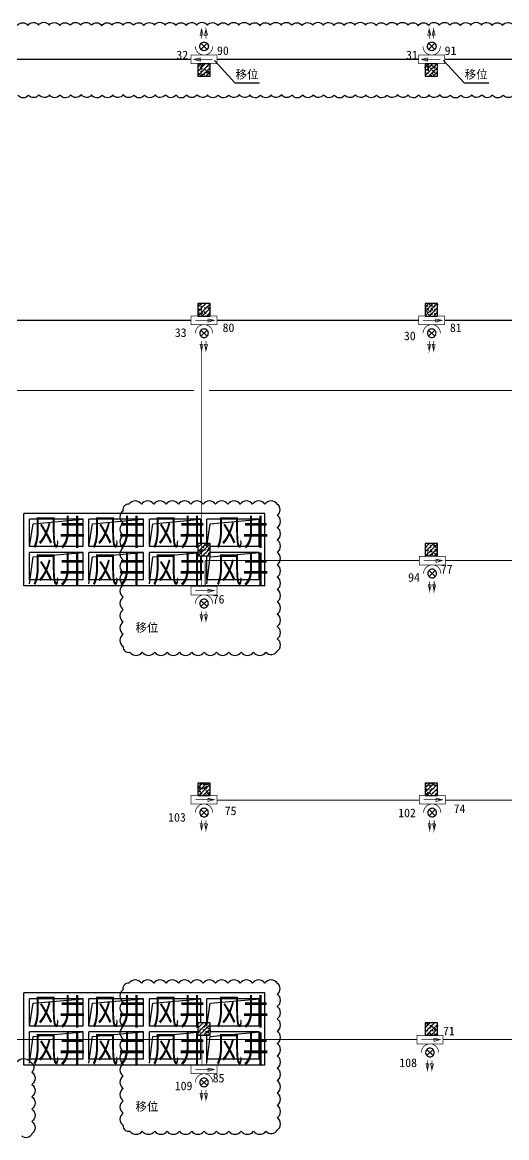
# Model space of a CAD drawing. Header units: millimetres. Extents: x -633009578 to 5705885, y -633235091 to 2571734.
# Drawn here: x 3109574 to 3129170, y 1929601 to 1974735 of the extents above; entities that cross this region are included whole.
import ezdxf

# ---------------------------------------------------------------- set-up
doc = ezdxf.new("R2010")
doc.units = ezdxf.units.MM
doc.header["$LTSCALE"] = 1000
doc.header["$MEASUREMENT"] = 0
doc.layers.get('0').update_dxf_attribs({"color": 9})
for name, color, linetype in [('000000000000电气', 7, 'Continuous'), ('A-COLUM(柱)', 255, 'Continuous'), ('A-OTHER(其它)', 192, 'Continuous'), ('A-TEXT(房间)', 243, 'Continuous'), ('A-WALL(墙)', 255, 'Continuous'), ('电-强电平面-线缆', 3, 'Continuous'), ('设备-照明', 3, 'Continuous')]:
    doc.layers.add(name, color=color, linetype=linetype)
doc.styles.add('_TCH', font='simhei.ttf', dxfattribs={"width": 0.75, "bigfont": 'hztxt.shx'})
doc.styles.add('ELEC-DIM', font='simhei.ttf')
doc.styles.add('IDQSTYLE', font='simhei.ttf', dxfattribs={"width": 0.707, "bigfont": 'hztxt.shx'})
doc.styles.add('宋体', font='simhei.ttf')

# ---------------------------------------------------------------- blocks, each defined once
blk = doc.blocks.new('HC000078')
at = {"color": 0, "linetype": 'Continuous', "const_width": 0.2}
for points in [[(-3.750000000000028, 1.25), (3.75, 1.25), (3.75, -1.25), (-3.750000000000028, -1.25), (-3.750000000000028, 1.25)], [(2.5, 0), (-2.500000000000028, 0)]]:
    blk.add_lwpolyline(points, dxfattribs=at)
blk.add_lwpolyline([(2.917016710174721, 0), (1.120131515022848, 0.3984556212736834), (1.120131515022848, -0.539087017017323)], close=True, dxfattribs=at)
at = {"color": 0, "style": 'IDQSTYLE', "width": 0.7}
blk.add_attdef('PSFHATT', (5.75, -1.25), '', height=2.5, dxfattribs=at)
blk = doc.blocks.new('HC000064')
at = {"color": 0, "linetype": 'Continuous'}
for p, q in [((-0.8838834764831063, -0.8838834764831063), (0.8838834764831063, 0.8838834764831063)), ((-0.8838834764830494, 0.8838834764831063), (0.8838834764831631, -0.8838834764831063))]:
    blk.add_line(p, q, dxfattribs=at)
at = {"color": 0, "linetype": 'Continuous', "const_width": 0.2}
blk.add_lwpolyline([(5.710751695749348e-14, 2.499999999999886, 0.1989123673796647), (-1.767766952966326, 1.767766952966327, 0.1989123673796613), (-2.5, 1.951292859901378e-16, 0.1989123673796761), (-1.767766952966326, -1.76776695296644, 0.1989123673796782), (5.594010226827932e-14, -2.500000000000227)], format="xyb", dxfattribs=at)
for points in [[(2.226896073527712, 0.5659208660671311), (5.003498004369476, 0.5624686703930024), (3.296463286048663, 1.009912150058199), (3.185957433181557, 0.1260038671447887), (5.003498004369476, 0.5624686703930024)], [(2.224443767981995, -0.721123763554715), (5.001045698823816, -0.7245759592289005), (3.294010980502946, -0.2771324795636474), (3.18350512763584, -1.161040762477114), (5.001045698823816, -0.7245759592289005)]]:
    blk.add_lwpolyline(points, dxfattribs=at)
at = {"color": 0, "linetype": 'Continuous'}
for centre, radius, start, end in [((1.199040866595169e-14, -7.105427357601002e-14), 1.250000000000069, 135.0000000000036, 179.9999999999968), ((-2.259303855112194e-14, -1.740829702612245e-13), 1.250000000000117, 89.99999999999898, 134.9999999999991), ((-9.10937991704941e-14, -1.740829702612245e-13), 1.250000000000117, 45.00000000000085, 89.99999999999582), ((-1.252331571777177e-13, -7.088774012231625e-14), 1.250000000000068, 3.249254662582951e-12, 44.99999999999639), ((-2.284838984678572e-13, -5.684341886080801e-14), 1.250000000000172, 315.0000000000093, 2.605510395054555e-12), ((-2.264854970235319e-14, -5.695444116327053e-14), 1.250000000000034, 179.9999999999974, 225.0000000000007), ((-2.270406085358445e-14, -1.338928967697939e-13), 1.24999999999998, 224.9999999999983, 270.000000000001), ((-9.131584377541913e-14, 3.996802888650564e-15), 1.250000000000118, 270.0000000000042, 315.0000000000028)]:
    blk.add_arc(centre, radius, start, end, dxfattribs=at)
at = {"color": 0, "style": 'IDQSTYLE', "width": 0.7}
blk.add_attdef('PSFHATT', (7.003498004369476, -2.500000010000227), '', height=2.5, dxfattribs=at)
blk = doc.blocks.new('_FZH')
h = blk.add_hatch()
h.set_pattern_fill('钢筋混凝土', color=256, scale=0.1, style=0)
h.set_pattern_definition([(45, (0, 0), (-0.1767766952966369, 0.1767766952966369), []), (50, (0, 0), (0.7172601826007535, -0.06275213498259512), [0.07500000000000001, -0.8250000000000001]), (355, (0, 0), (-0.138751333613, 0.7521921337000119), [0.06, -0.66]), (100.4514, (0.05977168000000001, -0.00522934), (0.5785093817140216, 0.6894395420609536), [0.06374019, -0.701142112]), (46.1842, (0, 0.2), (1.067241048625645, -0.1655190143290181), [0.1125, -1.2375]), (96.6356, (0.088936745, 0.186206693), (0.9346627055487033, 0.9741178709004418), [0.095610288, -1.051713]), (351.1842, (0, 0.2), (0.9346619451336272, 0.9741186009253247), [0.09000000000000001, -0.9900000000000001]), (21, (0.1, 0.15), (0.5969070521184617, -0.4026188906653388), [0.07500000000000001, -0.8250000000000001]), (326, (0.1, 0.15), (0.2433153319215824, 0.7251500450468529), [0.06, -0.66]), (71.4514, (0.149742233, 0.116448394), (0.84022262858149, 0.3225304967099524), [0.06374019, -0.701142112]), (37.50000000000001, (0, 0), (0.01215985531729062, 0.3328938538313115), [0, -0.652, 0, -0.67, 0, -0.6625000000000001]), (7.499999999999999, (0, 0), (0.2630695374421486, 0.3944117118823603), [0, -0.382, 0, -0.637, 0, -0.2525]), (-32.5, (-0.223, 0), (0.533822436172409, -0.02255487173437976), [0, -0.25, 0, -0.78, 0, -1.035]), (-42.5, (-0.323, 0), (0.5831861693423862, 0.1001049823323177), [0, -0.325, 0, -0.518, 0, -0.735])])
h.paths.add_polyline_path([(-0.5, -0.5), (0.5, -0.5), (0.5, 0.5), (-0.5, 0.5)])
blk.add_lwpolyline([(-0.5, -0.5), (0.5, -0.5), (0.5, 0.5), (-0.5, 0.5)], close=True)

msp = doc.modelspace()

# ---------------------------------------------------------------- linework, layer by layer
at = {"layer": 'A-OTHER(其它)'}
for points in [[(3109869.994031431, 1953519.596922433), (3110009.22055127, 1954444.605392541), (3112029.994032115, 1954624.596922517)], [(3112269.994032115, 1953519.596922236), (3112409.220551954, 1954444.605392344), (3114429.994032799, 1954624.59692232)], [(3114719.994031771, 1953519.596922383), (3114859.22055161, 1954444.605392491), (3116799.994031718, 1954624.596922467)], [(3117039.994031726, 1953519.596922306), (3117179.220551565, 1954444.605392414), (3119199.994032411, 1954624.59692239)], [(3109869.994031431, 1952014.596922178), (3110009.22055127, 1953099.605392286), (3112029.994032115, 1953279.596922263)], [(3112269.994032115, 1952014.596921981), (3112409.220551954, 1953099.605392089), (3114429.994032799, 1953279.596922066)], [(3114719.994031771, 1952014.596922129), (3114859.22055161, 1953099.605392237), (3116799.994031718, 1953279.596922213)], [(3117039.994031726, 1952014.596922051), (3117179.220551565, 1953099.605392159), (3119199.994032411, 1953279.596922136)], [(3109869.994031431, 1934119.596922433), (3110009.22055127, 1935044.605392541), (3112029.994032115, 1935224.596922517)], [(3112269.994032115, 1934119.596922236), (3112409.220551954, 1935044.605392344), (3114429.994032799, 1935224.59692232)], [(3114719.994031771, 1934119.596922383), (3114859.22055161, 1935044.605392491), (3116799.994031718, 1935224.596922467)], [(3117039.994031726, 1934119.596922306), (3117179.220551565, 1935044.605392414), (3119199.994032411, 1935224.59692239)], [(3109869.994031431, 1932614.596922178), (3110009.22055127, 1933699.605392286), (3112029.994032115, 1933879.596922263)], [(3112269.994032115, 1932614.596921981), (3112409.220551954, 1933699.605392089), (3114429.994032799, 1933879.596922066)], [(3114719.994031771, 1932614.596922129), (3114859.22055161, 1933699.605392237), (3116799.994031718, 1933879.596922213)], [(3117039.994031726, 1932614.596922051), (3117179.220551565, 1933699.605392159), (3119199.994032411, 1933879.596922136)]]:
    msp.add_lwpolyline(points, dxfattribs=at)
at = {"layer": 'A-WALL(墙)'}
for p, q in [((3112149.994031909, 1954864.59692238), (3109629.994031427, 1954864.596922495)), ((3109629.994031578, 1953399.596922379), (3109629.994031427, 1954864.596922495)), ((3114599.994031908, 1954864.59692238), (3112149.994031909, 1954864.59692238)), ((3116919.994031749, 1954864.59692238), (3114599.994031908, 1954864.59692238)), ((3119389.994031784, 1954864.59692239), (3116919.994031749, 1954864.59692238)), ((3119389.994031749, 1953399.596922379), (3119389.994031784, 1954864.59692239)), ((3112029.994032152, 1954624.596922528), (3109869.994031428, 1954624.596922528)), ((3109869.994031427, 1953519.596922433), (3109869.994031428, 1954624.596922528)), ((3112029.994032152, 1953519.596922433), (3112029.994032152, 1954624.596922528)), ((3112269.994032152, 1953519.59692232), (3112269.994032152, 1954624.59692232)), ((3114479.994031788, 1954624.59692232), (3112269.994032152, 1954624.59692232)), ((3114479.994031788, 1953519.59692232), (3114479.994031788, 1954624.59692232)), ((3114719.994031787, 1953519.596922386), (3114719.994031787, 1954624.596922462)), ((3116799.994031734, 1954624.596922462), (3114719.994031787, 1954624.596922462)), ((3116799.994031419, 1953649.596922453), (3116799.994031734, 1954624.596922462)), ((3117039.994031469, 1953649.596922453), (3117039.994031742, 1954624.59692239)), ((3119149.994031784, 1954624.59692239), (3117039.994031742, 1954624.59692239)), ((3119149.994031784, 1953519.59692239), (3119149.994031784, 1954624.59692239)), ((3109629.994031746, 1951934.596922492), (3109629.994031578, 1953399.596922379)), ((3112029.994032152, 1953519.596922433), (3109869.994031427, 1953519.596922433)), ((3114479.994031788, 1953519.59692232), (3112269.994032152, 1953519.59692232)), ((3116669.994031976, 1953519.596922348), (3114719.994031787, 1953519.596922386)), ((3119149.994031784, 1953519.59692239), (3117169.994031977, 1953519.596922378)), ((3119389.994031987, 1951934.59692239), (3119389.994031749, 1953399.596922379)), ((3112029.994031861, 1953279.596922263), (3109869.994031762, 1953279.596922263)), ((3109869.994031762, 1952174.596922459), (3109869.994031762, 1953279.596922263)), ((3112029.994031861, 1952174.596922459), (3112029.994031861, 1953279.596922263)), ((3114479.994032024, 1953279.596922519), (3112269.994031877, 1953279.596922519)), ((3112269.994031877, 1952174.596922518), (3112269.994031877, 1953279.596922519)), ((3114479.994032024, 1952174.596922518), (3114479.994032024, 1953279.596922519)), ((3114719.99403204, 1952174.596922504), (3114719.99403204, 1953279.596922369)), ((3116669.994031977, 1953279.596922351), (3114719.99403204, 1953279.596922369)), ((3116799.994031856, 1952174.596922504), (3116799.994031904, 1953149.596922453)), ((3117039.994031863, 1952174.59692239), (3117039.994031853, 1953149.596922453)), ((3119149.994031971, 1953279.59692239), (3117169.994031977, 1953279.596922508)), ((3119149.994031971, 1952174.59692239), (3119149.994031971, 1953279.59692239)), ((3112029.994031861, 1952174.596922459), (3109869.994031762, 1952174.596922459)), ((3114479.994032024, 1952174.596922518), (3112269.994031877, 1952174.596922518)), ((3116799.994031856, 1952174.596922504), (3114719.99403204, 1952174.596922504)), ((3119149.994031971, 1952174.59692239), (3117039.994031863, 1952174.59692239)), ((3112149.994031909, 1951934.596922468), (3109629.994031746, 1951934.596922492)), ((3114599.994031908, 1951934.596922468), (3112149.994031909, 1951934.596922468)), ((3116919.994031749, 1951934.596922468), (3114599.994031908, 1951934.596922468)), ((3119389.994031987, 1951934.59692239), (3116919.994031749, 1951934.596922468)), ((3112149.994031909, 1935464.59692238), (3109629.994031791, 1935464.596922319)), ((3109629.994031578, 1933999.596922379), (3109629.994031791, 1935464.596922319)), ((3114599.994031908, 1935464.59692238), (3112149.994031909, 1935464.59692238)), ((3116919.994031749, 1935464.59692238), (3114599.994031908, 1935464.59692238)), ((3119389.994031784, 1935464.59692239), (3116919.994031749, 1935464.59692238)), ((3119389.994031749, 1933999.596922379), (3119389.994031784, 1935464.59692239)), ((3112029.99403179, 1935224.596922352), (3109869.994031791, 1935224.596922352)), ((3109869.994031791, 1934119.596922464), (3109869.994031791, 1935224.596922352)), ((3112029.99403179, 1934119.596922464), (3112029.99403179, 1935224.596922352)), ((3112269.994031789, 1934119.596922312), (3112269.994031789, 1935224.596922313)), ((3114479.994031788, 1935224.596922313), (3112269.994031789, 1935224.596922313)), ((3114479.994031788, 1934119.596922312), (3114479.994031788, 1935224.596922313)), ((3114719.994031787, 1934119.596922313), (3114719.994031787, 1935224.596922389)), ((3116799.994031734, 1935224.596922389), (3114719.994031787, 1935224.596922389)), ((3116799.994031677, 1934249.596922453), (3116799.994031734, 1935224.596922389)), ((3117039.994031576, 1934249.596922453), (3117039.994031742, 1935224.59692239)), ((3119149.994031784, 1935224.59692239), (3117039.994031742, 1935224.59692239)), ((3119149.994031784, 1934119.59692239), (3119149.994031784, 1935224.59692239)), ((3109629.994031385, 1932534.596922519), (3109629.994031578, 1933999.596922379)), ((3112029.99403179, 1934119.596922464), (3109869.994031791, 1934119.596922464)), ((3114479.994031788, 1934119.596922312), (3112269.994031789, 1934119.596922312)), ((3116669.994031976, 1934119.596922223), (3114719.994031787, 1934119.596922313)), ((3119149.994031784, 1934119.59692239), (3117169.994031977, 1934119.596922471)), ((3119389.994031624, 1932534.59692239), (3119389.994031749, 1933999.596922379)), ((3112029.994031861, 1933879.596922497), (3109869.9940314, 1933879.596922497)), ((3109869.9940314, 1932774.596922486), (3109869.9940314, 1933879.596922497)), ((3112029.994031861, 1932774.596922486), (3112029.994031861, 1933879.596922497)), ((3114479.994032024, 1933879.596922312), (3112269.994031877, 1933879.596922312)), ((3112269.994031877, 1932774.596922312), (3112269.994031877, 1933879.596922312)), ((3114479.994032024, 1932774.596922312), (3114479.994032024, 1933879.596922312)), ((3114719.99403204, 1932774.596922641), (3114719.99403204, 1933879.596922297)), ((3116669.994031976, 1933879.596922227), (3114719.99403204, 1933879.596922297)), ((3116799.994031525, 1932774.596922641), (3116799.994031337, 1933749.596922453)), ((3117039.994031532, 1932774.59692239), (3117039.994031322, 1933749.596922453)), ((3119149.994031608, 1933879.59692239), (3117169.994031977, 1933879.596922497)), ((3119149.994031608, 1932774.59692239), (3119149.994031608, 1933879.59692239)), ((3112029.994031861, 1932774.596922486), (3109869.9940314, 1932774.596922486)), ((3114479.994032024, 1932774.596922312), (3112269.994031877, 1932774.596922312)), ((3116799.994031525, 1932774.596922641), (3114719.99403204, 1932774.596922641)), ((3119149.994031608, 1932774.59692239), (3117039.994031532, 1932774.59692239)), ((3112149.994031909, 1932534.596922468), (3109629.994031385, 1932534.596922519)), ((3114599.994031908, 1932534.596922468), (3112149.994031909, 1932534.596922468)), ((3116919.994031749, 1932534.596922468), (3114599.994031908, 1932534.596922468)), ((3119389.994031624, 1932534.59692239), (3116919.994031749, 1932534.596922468))]:
    msp.add_line(p, q, dxfattribs=at)
at = {"layer": '电-强电平面-线缆', "color": 6, "linetype": 'Continuous', "const_width": 45}
for points in [[(3107771.709855829, 1973235.501165924), (3116400.894031764, 1973235.501165924)], [(3117451.094031765, 1973235.501165924), (3125610.785129506, 1973235.501165924)], [(3126660.985129506, 1973235.501165924), (3134803.394031764, 1973235.501165924)]]:
    msp.add_lwpolyline(points, dxfattribs=at)
at = {"layer": '电-强电平面-线缆', "color": 1, "linetype": 'Continuous', "const_width": 45}
for points in [[(3107757.460948396, 1962676.898109825), (3116400.894031764, 1962676.898109825)], [(3117451.094031765, 1962676.898109825), (3125610.785129506, 1962676.898109825)], [(3126660.985129506, 1962676.898109825), (3134803.394031764, 1962676.898109825)], [(3068276.862044747, 1959831.5), (3116525.321904822, 1959831.5)], [(3117125.321904822, 1959831.5), (3158090.5, 1959831.5)], [(3116971.6484549, 1952953.581145817), (3125631.785129506, 1952953.581145817)], [(3126681.985129506, 1952953.581145817), (3134727.905968249, 1952953.581145817)], [(3117450.994031765, 1943261.903077573), (3125631.785129506, 1943261.903077573)], [(3126681.985129506, 1943261.903077573), (3134727.905968249, 1943261.903077573)], [(3107743.504700161, 1933570.403077573), (3116847.554037139, 1933570.403077573)], [(3117020.067126578, 1933570.403077573), (3125541.785129506, 1933570.403077573)], [(3126591.985129506, 1933570.403077573), (3134727.905968249, 1933570.403077573)]]:
    msp.add_lwpolyline(points, dxfattribs=at)
at = {"layer": '电-强电平面-线缆', "color": 6, "linetype": 'ByBlock', "const_width": 30}
for points in [[(3116825.321904822, 1951915.903717333), (3116825.321904822, 1961454.683632525)], [(3116971.6484549, 1951915.903717333), (3116971.6484549, 1952953.581145817)], [(3116841.895295584, 1932537.63442304), (3116841.895295584, 1933570.403077573)], [(3117020.067126578, 1932537.63442304), (3117020.067126578, 1933570.403077573)]]:
    msp.add_lwpolyline(points, dxfattribs=at)
at = {"layer": '设备-照明', "color": 6}
for p, q in [((3117346.679927722, 1973186.547187258), (3118175.315940872, 1972291.750816429)), ((3126617.142985123, 1973186.547187258), (3127445.778998274, 1972291.750816429)), ((3118175.315940872, 1972291.750816429), (3119172.15138391, 1972291.750816429)), ((3127445.778998274, 1972291.750816429), (3128442.614441312, 1972291.750816429))]:
    msp.add_line(p, q, dxfattribs=at)
for points in [[(3109380.695455489, 1974609.881940849, -0.5206), (3109801.680481731, 1974609.860267905, -0.5206), (3110229.534072685, 1974623.256833246, -0.5206), (3110660.379256302, 1974621.290837415, -0.5206), (3111086.306635542, 1974604.466405845, -0.5206), (3111507.933808204, 1974614.519588561, -0.5206), (3111937.268169614, 1974624.255385016, -0.5206), (3112367.610927735, 1974618.372569222, -0.5206), (3112791.181518693, 1974598.379627121, -0.5206), (3113214.730175134, 1974618.343559995, -0.5206), (3113645.066460624, 1974624.259662988, -0.5206), (3114074.411486066, 1974614.556056765, -0.5206), (3114496.04973581, 1974604.416892879, -0.5206), (3114921.958640418, 1974621.269760703, -0.5206), (3115352.801648466, 1974623.269597331, -0.5206), (3115780.669920778, 1974609.903599788, -0.5206), (3116201.654970799, 1974609.838580963, -0.5206), (3116629.501208499, 1974623.250424159, -0.5206), (3117060.347465976, 1974621.301349616, -0.5206), (3117486.284070831, 1974604.49114377, -0.5206), (3117907.90574033, 1974614.501331356, -0.5206), (3118337.234756481, 1974624.253218534, -0.5206), (3118767.58073722, 1974618.387048998, -0.5206), (3119191.162292321, 1974598.407040216, -0.5206), (3119614.70000849, 1974618.329030552, -0.5206), (3120045.03304397, 1974624.261774477, -0.5206), (3120474.383388184, 1974614.574267753, -0.5206), (3120896.02721184, 1974604.392117852, -0.5206), (3121321.926867437, 1974621.259196198, -0.5206), (3121752.768773777, 1974623.275952324, -0.5206), (3122180.644374189, 1974609.925244716, -0.5206), (3122601.629471767, 1974609.816880029, -0.5206), (3123029.468347833, 1974623.243997044, -0.5206), (3123460.31566989, 1974621.311844375, -0.5206), (3123886.261492552, 1974604.515869313, -0.5206), (3124307.877682474, 1974614.483058757, -0.5206), (3124737.201344542, 1974624.251033723, -0.5206), (3125167.550538766, 1974618.401512211, -0.5206), (3125591.143050915, 1974598.434442759, -0.5206), (3126014.66984982, 1974618.314484563, -0.5206), (3126444.999626163, 1974624.263867635, -0.5206), (3126874.355280315, 1974614.592463325, -0.5206), (3127296.004701466, 1974604.367330473, -0.5206), (3127721.895100256, 1974621.248614265, -0.5206), (3128152.735895607, 1974623.282289282, -0.5206), (3128580.61881573, 1974609.946875627, -0.5206), (3129001.603984644, 1974609.795165111, -0.5206), (3129429.435490699, 1974623.237551903, -0.5206)], [(3129449.052664273, 1971804.787190975, -0.5206), (3129022.615356975, 1971788.775967575, -0.5206), (3128591.723999795, 1971787.768722052, -0.5206), (3128164.29982971, 1971802.023734754, -0.5206), (3127743.276027311, 1971799.548505418, -0.5206), (3127315.01301221, 1971787.038810402, -0.5206), (3126884.245358972, 1971789.978539332, -0.5206), (3126458.862584107, 1971807.613879763, -0.5206), (3126036.878588213, 1971795.089118246, -0.5206), (3125607.251223314, 1971786.285156575, -0.5206), (3125177.109517073, 1971793.123872598, -0.5206), (3124754.134256427, 1971810.746473859, -0.5206), (3124329.964777088, 1971791.481823317, -0.5206), (3123899.45669168, 1971786.527308539, -0.5206), (3123470.432957698, 1971797.153378259, -0.5206), (3123049.07597308, 1971804.811229083, -0.5206), (3122622.647453166, 1971788.785505164, -0.5206), (3122191.756653187, 1971787.761313471, -0.5206), (3121764.324667241, 1971802.001279729, -0.5206), (3121343.302210815, 1971799.569375378, -0.5206), (3120915.046062512, 1971787.044177773, -0.5206), (3120484.276801233, 1971789.9670278, -0.5206), (3120058.884355825, 1971807.588441142, -0.5206), (3119636.907219002, 1971795.106479382, -0.5206), (3119207.284688222, 1971786.286266111, -0.5206), (3118777.139234946, 1971793.108446025, -0.5206), (3118354.154295336, 1971810.773298721, -0.5206), (3117929.995387801, 1971791.495392231, -0.5206), (3117499.490024921, 1971786.52414213, -0.5206), (3117070.460466078, 1971797.134288466, -0.5206), (3116649.099268697, 1971804.835279974, -0.5206), (3116222.679544121, 1971788.79506036, -0.5206), (3115791.789310639, 1971787.753922804, -0.5206), (3115364.349517087, 1971801.978838332, -0.5206), (3114943.328382866, 1971799.590259698, -0.5206), (3114515.079109864, 1971787.049563274, -0.5206), (3114084.308249804, 1971789.955533518, -0.5206), (3113658.906141495, 1971807.563014469, -0.5206), (3113236.935840263, 1971795.123856221, -0.5206), (3112807.318152516, 1971786.287394006, -0.5206), (3112377.168961278, 1971793.093035758, -0.5206), (3111954.174319529, 1971810.800134571, -0.5206), (3111530.025991065, 1971791.508977934, -0.5206), (3111099.523359895, 1971786.520994008, -0.5206), (3110670.487984925, 1971797.115213767, -0.5206), (3110249.122551117, 1971804.859343641, -0.5206), (3109822.711629829, 1971788.804633158, -0.5206), (3109391.821972141, 1971787.746550053, -0.5206)], [(3109384.676291534, 1932676.826282564, -0.5206), (3109884.676291534, 1932676.826282564, -0.5206), (3109964.731413652, 1932256.881404682, -0.5206), (3109964.731413652, 1931756.881404682, -0.5206), (3109964.731413652, 1931256.881404682, -0.5206), (3109964.731413652, 1930756.881404682, -0.5206), (3109964.731413652, 1930256.881404682, -0.5206), (3109964.731413652, 1929756.881404682, -0.5206), (3109549.493070663, 1929672.11974767, -0.5206)]]:
    msp.add_lwpolyline(points, format="xyb", dxfattribs=at)
for points in [[(3119890.190275924, 1955235.276581481, 0.5206), (3119390.190275924, 1955235.276581481, 0.5206), (3118890.190275924, 1955235.276581481, 0.5206), (3118390.190275924, 1955235.276581481, 0.5206), (3117890.190275924, 1955235.276581481, 0.5206), (3117390.190275924, 1955235.276581481, 0.5206), (3116890.190275924, 1955235.276581481, 0.5206), (3116390.190275924, 1955235.276581481, 0.5206), (3115890.190275924, 1955235.276581481, 0.5206), (3115390.190275924, 1955235.276581481, 0.5206), (3114890.190275924, 1955235.276581481, 0.5206), (3114390.190275924, 1955235.276581481, 0.5206), (3113890.190275924, 1955235.276581481, 0.5206), (3113653.147923191, 1954972.318934214, 0.5206), (3113653.147923191, 1954472.318934214, 0.5206), (3113653.147923191, 1953972.318934214, 0.5206), (3113653.147923191, 1953472.318934214, 0.5206), (3113653.147923191, 1952972.318934214, 0.5206), (3113653.147923191, 1952472.318934214, 0.5206), (3113653.147923191, 1951972.318934214, 0.5206), (3113653.147923191, 1951472.318934214, 0.5206), (3113653.147923191, 1950972.318934214, 0.5206), (3113653.147923191, 1950472.318934214, 0.5206), (3113653.147923191, 1949972.318934214, 0.5206), (3113653.147923191, 1949472.318934214, 0.5206), (3113929.455428965, 1949248.626439988, 0.5206), (3114429.455428965, 1949248.626439988, 0.5206), (3114929.455428965, 1949248.626439988, 0.5206), (3115429.455428965, 1949248.626439988, 0.5206), (3115929.455428965, 1949248.626439988, 0.5206), (3116429.455428965, 1949248.626439988, 0.5206), (3116929.455428965, 1949248.626439988, 0.5206), (3117429.455428965, 1949248.626439988, 0.5206), (3117929.455428965, 1949248.626439988, 0.5206), (3118429.455428965, 1949248.626439988, 0.5206), (3118929.455428965, 1949248.626439988, 0.5206), (3119429.455428965, 1949248.626439988, 0.5206), (3119890.190275924, 1949287.891593029, 0.5206), (3119890.190275924, 1949787.891593029, 0.5206), (3119890.190275924, 1950287.891593029, 0.5206), (3119890.190275924, 1950787.891593029, 0.5206), (3119890.190275924, 1951287.891593029, 0.5206), (3119890.190275924, 1951787.891593029, 0.5206), (3119890.190275924, 1952287.891593029, 0.5206), (3119890.190275924, 1952787.891593029, 0.5206), (3119890.190275924, 1953287.891593029, 0.5206), (3119890.190275924, 1953787.891593029, 0.5206), (3119890.190275924, 1954287.891593029, 0.5206), (3119890.190275924, 1954787.891593029, 0.5206), (3119890.190275924, 1955235.276581481, 0.5206)], [(3119890.190275924, 1935857.007287188, 0.5206), (3119390.190275924, 1935857.007287188, 0.5206), (3118890.190275924, 1935857.007287188, 0.5206), (3118390.190275924, 1935857.007287188, 0.5206), (3117890.190275924, 1935857.007287188, 0.5206), (3117390.190275924, 1935857.007287188, 0.5206), (3116890.190275924, 1935857.007287188, 0.5206), (3116390.190275924, 1935857.007287188, 0.5206), (3115890.190275924, 1935857.007287188, 0.5206), (3115390.190275924, 1935857.007287188, 0.5206), (3114890.190275924, 1935857.007287188, 0.5206), (3114390.190275924, 1935857.007287188, 0.5206), (3113890.190275924, 1935857.007287188, 0.5206), (3113653.147923191, 1935594.049639921, 0.5206), (3113653.147923191, 1935094.049639921, 0.5206), (3113653.147923191, 1934594.049639921, 0.5206), (3113653.147923191, 1934094.049639921, 0.5206), (3113653.147923191, 1933594.049639921, 0.5206), (3113653.147923191, 1933094.049639921, 0.5206), (3113653.147923191, 1932594.049639921, 0.5206), (3113653.147923191, 1932094.049639921, 0.5206), (3113653.147923191, 1931594.049639921, 0.5206), (3113653.147923191, 1931094.049639921, 0.5206), (3113653.147923191, 1930594.049639921, 0.5206), (3113653.147923191, 1930094.049639921, 0.5206), (3113929.455428965, 1929870.357145695, 0.5206), (3114429.455428965, 1929870.357145695, 0.5206), (3114929.455428965, 1929870.357145695, 0.5206), (3115429.455428965, 1929870.357145695, 0.5206), (3115929.455428965, 1929870.357145695, 0.5206), (3116429.455428965, 1929870.357145695, 0.5206), (3116929.455428965, 1929870.357145695, 0.5206), (3117429.455428965, 1929870.357145695, 0.5206), (3117929.455428965, 1929870.357145695, 0.5206), (3118429.455428965, 1929870.357145695, 0.5206), (3118929.455428965, 1929870.357145695, 0.5206), (3119429.455428965, 1929870.357145695, 0.5206), (3119890.190275924, 1929909.622298736, 0.5206), (3119890.190275924, 1930409.622298736, 0.5206), (3119890.190275924, 1930909.622298736, 0.5206), (3119890.190275924, 1931409.622298736, 0.5206), (3119890.190275924, 1931909.622298736, 0.5206), (3119890.190275924, 1932409.622298736, 0.5206), (3119890.190275924, 1932909.622298736, 0.5206), (3119890.190275924, 1933409.622298736, 0.5206), (3119890.190275924, 1933909.622298736, 0.5206), (3119890.190275924, 1934409.622298736, 0.5206), (3119890.190275924, 1934909.622298736, 0.5206), (3119890.190275924, 1935409.622298736, 0.5206), (3119890.190275924, 1935857.007287188, 0.5206)]]:
    msp.add_lwpolyline(points, format="xyb", close=True, dxfattribs=at)

# ---------------------------------------------------------------- block references
at = {"layer": 'A-COLUM(柱)', "xscale": 500, "yscale": 500, "zscale": 500}
for p in [(3116919.994031749, 1972799.596922424), (3126119.994031749, 1972799.596922424), (3116919.994031749, 1963099.596922424), (3126119.994031749, 1963099.596922424), (3116919.994031749, 1953399.596922424), (3126119.994031749, 1953399.596922424), (3116919.994031749, 1943699.596922424), (3126119.994031749, 1943699.596922424), (3116919.994031749, 1933999.596922424), (3126119.994031749, 1933999.596922424)]:
    msp.add_blockref('_FZH', p, dxfattribs=at)
at = {"layer": '电-强电平面-线缆', "color": 6, "linetype": 'ByBlock', "xscale": 140, "yscale": 140, "zscale": 140}
for p in [(3116925.994031765, 1951740.903717333), (3116925.994031765, 1932362.63442304)]:
    msp.add_blockref('HC000078', p, dxfattribs=at)
at = {"layer": '电-强电平面-线缆', "color": 6, "linetype": 'ByBlock', "xscale": 140, "yscale": 140, "zscale": 140, "rotation": 270.0000000000001}
for p in [(3116925.994031765, 1951215.903717333), (3116925.994031765, 1931837.63442304)]:
    msp.add_blockref('HC000064', p, dxfattribs=at)
at = {"layer": '设备-照明', "color": 6, "xscale": -140, "yscale": 140, "zscale": 140, "rotation": 269.9999999999999}
for p in [(3116925.994031765, 1973760.501165924), (3126135.885129506, 1973760.501165924)]:
    msp.add_blockref('HC000064', p, dxfattribs=at)
at = {"layer": '设备-照明', "color": 6, "xscale": -140, "yscale": 140, "zscale": 140}
for p in [(3116925.994031764, 1973235.501165924), (3126135.885129505, 1973235.501165924)]:
    msp.add_blockref('HC000078', p, dxfattribs=at)
at = {"layer": '设备-照明', "xscale": 140, "yscale": 140, "zscale": 140}
for p in [(3116925.994031765, 1962676.898109825), (3126135.885129506, 1962676.898109825), (3126156.885129506, 1952953.581145817), (3116925.994031765, 1943279.081145817), (3126156.885129506, 1943279.081145817), (3126066.885129506, 1933570.403077573)]:
    msp.add_blockref('HC000078', p, dxfattribs=at)
at = {"layer": '设备-照明', "xscale": 140, "yscale": 140, "zscale": 140, "rotation": 270.0000000000001}
for p in [(3116925.994031765, 1962151.898109825), (3126135.885129506, 1962151.898109825), (3126156.885129506, 1952428.581145817), (3116925.994031765, 1942754.081145817), (3126156.885129506, 1942754.081145817), (3126066.885129506, 1933045.403077573)]:
    msp.add_blockref('HC000064', p, dxfattribs=at)

# ---------------------------------------------------------------- texts
at = {"layer": '000000000000电气', "lineweight": 35, "style": '宋体'}
for s, p in [('90', (3117450.994031764, 1973410.501165924)), ('91', (3126660.885129505, 1973410.501165924)), ('80', (3117676.567164992, 1962200.256011645)), ('81', (3126872.879517794, 1962200.256011645)), ('77', (3126506.885129506, 1952428.581145817)), ('76', (3117275.994031765, 1951215.903717333)), ('75', (3117762.272777839, 1942653.877418207)), ('74', (3127025.386431023, 1942742.945818719)), ('71', (3126591.885129506, 1933745.403077573)), ('85', (3117275.994031765, 1931837.63442304))]:
    msp.add_text(s, height=350, dxfattribs=at).set_placement(p)
at = {"layer": '000000000000电气', "color": 4, "lineweight": 35, "style": '宋体'}
for s, p in [('32', (3115806.121061149, 1973235.501165924)), ('31', (3125100.535894901, 1973235.501165924)), ('33', (3115743.77318079, 1962002.866762144)), ('30', (3125011.46749439, 1961870.663808329)), ('94', (3125182.451211455, 1952097.986317572)), ('103', (3115473.995555713, 1942389.53066183)), ('102', (3124781.643409154, 1942567.667462852)), ('108', (3124827.995331974, 1932458.404004807)), ('109', (3115743.018479811, 1931523.185799437))]:
    msp.add_text(s, height=350, dxfattribs=at).set_placement(p)
at = {"layer": 'A-TEXT(房间)', "style": '_TCH', "width": 0.75}
for p in [(3109988.381331705, 1953573.512961703), (3112388.381332389, 1953573.512961556), (3114838.381332045, 1953573.512961703), (3117405.913327744, 1953573.512961626), (3109988.381331638, 1952068.512961703), (3112388.381332322, 1952068.512961555), (3114838.381331978, 1952068.512961703), (3117405.913327677, 1952068.512961625), (3109988.381331705, 1934173.512961703), (3112388.381332389, 1934173.512961556), (3114838.381332045, 1934173.512961703), (3117405.913327744, 1934173.512961626), (3109988.381331638, 1932668.512961703), (3112388.381332322, 1932668.512961555), (3114838.381331978, 1932668.512961703), (3117405.913327677, 1932668.512961625)]:
    msp.add_text('风井', height=1050, dxfattribs=at).set_placement(p)
at = {"layer": '设备-照明', "color": 6, "style": 'ELEC-DIM'}
for p in [(3118200.112296687, 1972456.197390758), (3127470.575354089, 1972456.197390758), (3114152.31522976, 1950070.716983936), (3114152.31522976, 1930692.447689643)]:
    msp.add_text('移位', height=339.8734177215189, dxfattribs=at).set_placement(p)

doc.saveas('drawing.dxf')
